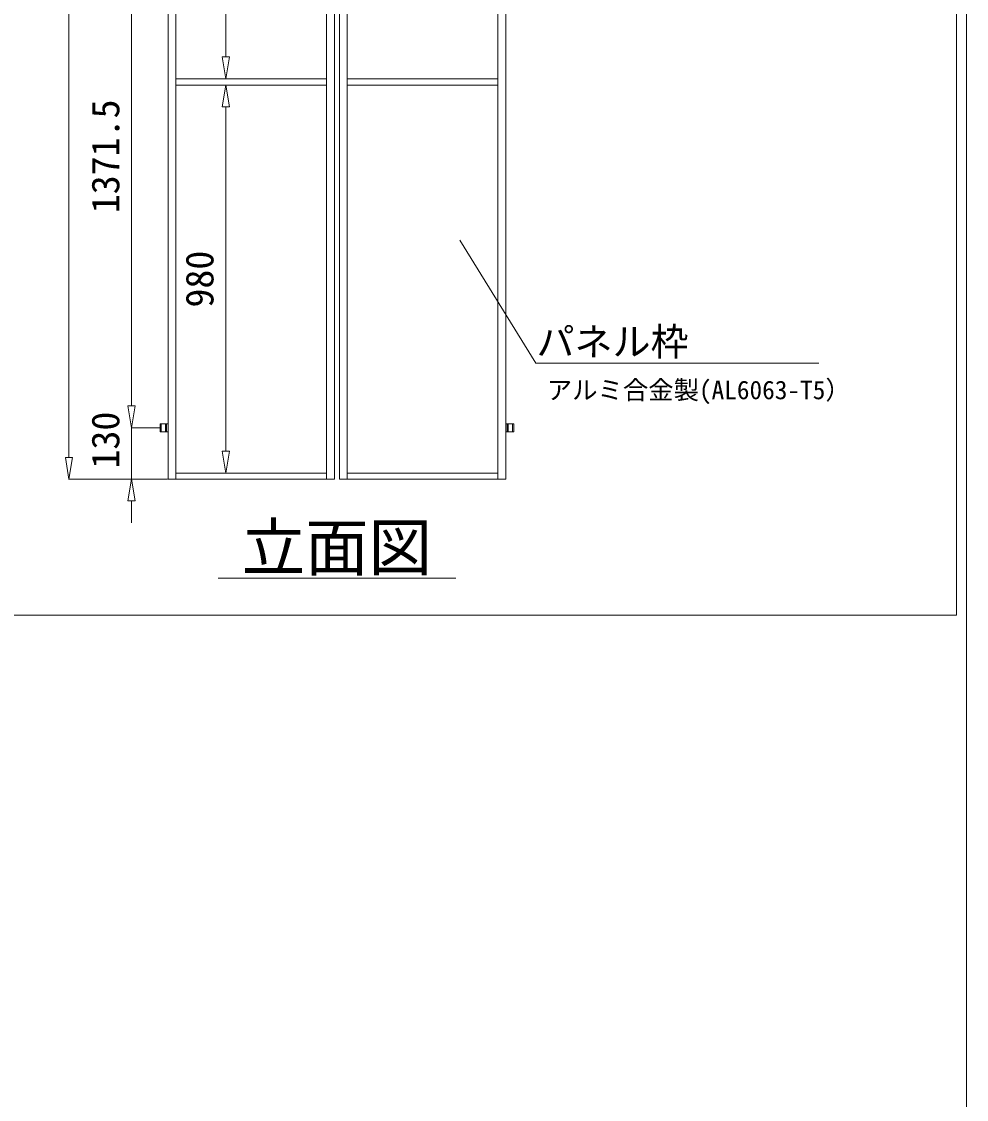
# Model space of a CAD drawing. Units: millimetres, scale not verified. Extents: x -10075 to 10075, y -16938 to 16938.
# Drawn here: x 7664 to 10050, y -13909 to -11186 of the extents above; entities that cross this region are included whole.
import ezdxf
from ezdxf.enums import TextEntityAlignment as Align

# ---------------------------------------------------------------- set-up
doc = ezdxf.new("R2010")
doc.units = ezdxf.units.MM
doc.header["$LTSCALE"] = 90
doc.linetypes.add('DASHED1', pattern=[1.8, 1.2, -0.6])
doc.layers.add('0-B_図面枠', color=134, linetype='Continuous', lineweight=18)
doc.styles.add('ＭＳ ゴシック', font='')
doc.styles.get('ＭＳ ゴシック').set_extended_font_data('MS Gothic')

msp = doc.modelspace()

# ---------------------------------------------------------------- linework, layer by layer
at = {"layer": '0-B_図面枠'}
for p, q in [((7783.95, -9394.04), (7783.95, -12287.03)), ((8179.75, -10405.54), (8179.75, -11275.54)), ((7942.07, -10895.53), (7942.07, -12157.04)), ((8170.58, -11275.54), (8179.75, -11330.54)), ((8170.58, -11275.54), (8188.91, -11275.54)), ((8179.75, -11330.54), (8188.91, -11275.54)), ((8054.75, -11330.54), (8180.75, -11330.54)), ((8054.75, -11346.53), (8180.75, -11346.53)), ((8170.58, -11401.54), (8179.75, -11346.53)), ((8179.75, -11346.53), (8188.91, -11401.54)), ((8170.58, -11401.54), (8188.91, -11401.54)), ((8179.75, -11401.54), (8179.75, -12271.54)), ((8963.35, -12048.69), (9677.15, -12048.69)), ((7942.07, -12157.04), (7942.07, -12102.04)), ((7932.9, -12157.04), (7942.07, -12212.04)), ((7932.9, -12157.04), (7951.23, -12157.04)), ((7932.9, -12157.04), (7942.07, -12212.04)), ((7932.9, -12157.04), (7951.23, -12157.04)), ((7942.07, -12212.04), (7951.23, -12157.04)), ((7942.07, -12212.04), (7951.23, -12157.04)), ((8013, -12212.04), (7941.06, -12212.04)), ((8013, -12212.04), (7941.06, -12212.04)), ((7942.07, -12212.04), (7942.07, -12342.04)), ((8030.21, -12202.04), (8030.21, -12222.04)), ((8890.5, -12202.04), (8890.5, -12222.04)), ((8170.58, -12271.54), (8179.75, -12326.53)), ((8170.58, -12271.54), (8188.91, -12271.54)), ((8179.75, -12326.53), (8188.91, -12271.54)), ((7774.78, -12287.03), (7783.95, -12342.04)), ((7774.78, -12287.03), (7793.11, -12287.03)), ((7783.95, -12342.04), (7793.11, -12287.03)), ((8054.75, -12326.53), (8180.75, -12326.53)), ((8032.99, -12342.04), (7782.95, -12342.04)), ((7932.9, -12397.04), (7942.07, -12342.04)), ((8032.99, -12342.04), (7941.06, -12342.04)), ((7942.07, -12342.04), (7951.23, -12397.04)), ((7932.9, -12397.04), (7951.23, -12397.04)), ((7942.07, -12397.04), (7942.07, -12452.04)), ((8160.35, -12592.03), (8760.35, -12592.03))]:
    msp.add_line(p, q, dxfattribs=at)
at = {"layer": '0-B_図面枠', "linetype": 'DASHED1'}
for p, q in [((8016.99, -12202.04), (8016.99, -12222.04)), ((8028, -12202.04), (8028, -12222.04)), ((8892.7, -12202.04), (8892.7, -12222.04)), ((8903.7, -12202.04), (8903.7, -12222.04))]:
    msp.add_line(p, q, dxfattribs=at)
at = {"layer": '0-B_図面枠'}
for points in [[(-10075.16, -3062.5), (10049.84, -3062.5), (10049.84, -16937.5), (-10075.16, -16937.5)], [(7405.04, -8501.17), (10024.97, -8501.17), (10024.97, -12685.82), (7405.04, -12685.82)], [(8033.99, -9339.04), (8053.75, -9339.04), (8053.75, -12342.04), (8033.99, -12342.04)], [(8454, -9339.04), (8434.25, -9339.04), (8434.25, -12342.04), (8454, -12342.04)], [(8466.7, -9339.04), (8486.45, -9339.04), (8486.45, -12342.04), (8466.7, -12342.04)], [(8886.7, -9339.04), (8866.95, -9339.04), (8866.95, -12342.04), (8886.7, -12342.04)], [(8434.25, -11330.54), (8053.75, -11330.54), (8053.75, -11346.53), (8434.25, -11346.53)], [(8486.45, -11330.54), (8866.95, -11330.54), (8866.95, -11346.53), (8486.45, -11346.53)], [(8434.25, -12342.04), (8053.75, -12342.04), (8053.75, -12326.53), (8434.25, -12326.53)], [(8486.45, -12342.04), (8866.95, -12342.04), (8866.95, -12326.53), (8486.45, -12326.53)]]:
    msp.add_lwpolyline(points, close=True, dxfattribs=at)
for points in [[(8770.39, -11738.27), (8962.99, -12048.69), (8963.35, -12048.69)], [(8033.99, -12222.04), (8014, -12222.04), (8014, -12202.04), (8033.99, -12202.04)], [(8886.7, -12222.04), (8906.7, -12222.04), (8906.7, -12202.04), (8886.7, -12202.04)]]:
    msp.add_lwpolyline(points, dxfattribs=at)

# ---------------------------------------------------------------- texts
at = {"layer": '0-B_図面枠', "style": 'ＭＳ ゴシック'}
for s, p in [('1371.5', (7932.17, -11670.29)), ('980', (8169.85, -11908.54)), ('130', (7932.17, -12315.1))]:
    msp.add_text(s, height=70.38, rotation=90, dxfattribs=at).set_placement(p, align=Align.BOTTOM_LEFT)
for s, height, p in [('パネル枠\u3000\u3000\u3000\u3000\u3000', 70.38, (8964.35, -12051.08)), ('アルミ合金製(AL6063-T5）', 46.92, (8990.48, -12154.23)), ('立面図', 117.3, (8220.35, -12608.04))]:
    msp.add_text(s, height=height, dxfattribs=at).set_placement(p, align=Align.BOTTOM_LEFT)

doc.saveas('drawing.dxf')
